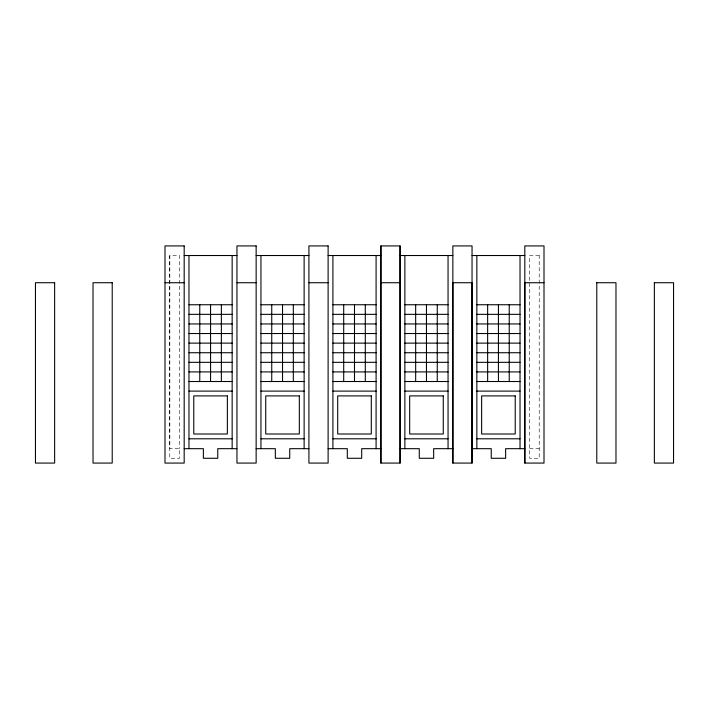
<?xml version="1.0" encoding="UTF-8"?>
<svg xmlns="http://www.w3.org/2000/svg" width="709" height="709" viewBox="0 0 709 709"><rect width="100%" height="100%" fill="white"/><g stroke="black" fill="none" stroke-linecap="round" stroke-linejoin="round"><path stroke-width="0.53" stroke-dasharray="3.54 2.66" d="M169.788 255.524L169.788 448.682L179.386 448.682L179.386 458.28L169.788 458.28L169.788 255.524L179.386 255.524L179.386 448.682M529.614 448.682L539.212 448.682M539.212 255.524L529.614 255.524L529.614 458.28L539.212 458.28L539.212 255.524"/><path stroke-width="1.06" d="M380.884 463.074L380.884 245.926L400.08 245.926L400.08 463.074L380.884 463.074L380.884 245.926M452.856 463.074L452.856 282.731L472.043 282.731L472.043 463.074L452.856 463.074L452.856 245.926L472.043 245.926L472.043 463.074M524.82 463.074L524.82 245.926L544.007 245.926L544.007 463.074L524.82 463.074L524.82 282.731L544.007 282.731M184.18 255.524L236.957 255.524M256.144 255.524L308.92 255.524M328.116 255.524L380.884 255.524M400.08 255.524L452.856 255.524M472.043 255.524L524.82 255.524M164.993 282.731L184.18 282.731M236.957 282.731L256.144 282.731M308.92 282.731L328.116 282.731M380.884 282.731L400.08 282.731M188.975 304.746L232.153 304.746M260.947 304.746L304.126 304.746M332.911 304.746L376.089 304.746M404.874 304.746L448.053 304.746M476.847 304.746L520.025 304.746M188.975 314.344L232.153 314.344M260.947 314.344L304.126 314.344M332.911 314.344L376.089 314.344M404.874 314.344L448.053 314.344M476.847 314.344L520.025 314.344M188.975 323.942L232.153 323.942M260.947 323.942L304.126 323.942M332.911 323.942L376.089 323.942M404.874 323.942L448.053 323.942M476.847 323.942L520.025 323.942M188.975 333.531L232.153 333.531M260.947 333.531L304.126 333.531M332.911 333.531L376.089 333.531M404.874 333.531L448.053 333.531M476.847 333.531L520.025 333.531M188.975 343.129L232.153 343.129M260.947 343.129L304.126 343.129M332.911 343.129L376.089 343.129M404.874 343.129L448.053 343.129M476.847 343.129L520.025 343.129M188.975 352.728L232.153 352.728M260.947 352.728L304.126 352.728M332.911 352.728L376.089 352.728M404.874 352.728L448.053 352.728M476.847 352.728L520.025 352.728M188.975 362.326L232.153 362.326M260.947 362.326L304.126 362.326M332.911 362.326L376.089 362.326M404.874 362.326L448.053 362.326M476.847 362.326L520.025 362.326M188.975 371.915L232.153 371.915M260.947 371.915L304.126 371.915M332.911 371.915L376.089 371.915M404.874 371.915L448.053 371.915M476.847 371.915L520.025 371.915M188.975 381.513L232.153 381.513M260.947 381.513L304.126 381.513M332.911 381.513L376.089 381.513M404.874 381.513L448.053 381.513M476.847 381.513L520.025 381.513M188.975 391.111L232.153 391.111M260.947 391.111L304.126 391.111M332.911 391.111L376.089 391.111M404.874 391.111L448.053 391.111M476.847 391.111L520.025 391.111M188.975 438.8L232.153 438.8M260.947 438.8L304.126 438.8M332.911 438.8L376.089 438.8M404.874 438.8L448.053 438.8M476.847 438.8L520.025 438.8M184.18 448.682L203.368 448.682L203.368 458.28L217.76 458.28L217.76 448.682L236.957 448.682M256.144 448.682L275.34 448.682L275.34 458.28L289.733 458.28L289.733 448.682L308.92 448.682M328.116 448.682L347.304 448.682L347.304 458.28L361.696 458.28L361.696 448.682L380.884 448.682M400.08 448.682L419.267 448.682L419.267 458.28L433.66 458.28L433.66 448.682L452.856 448.682M472.043 448.682L491.24 448.682L491.24 458.28L505.632 458.28L505.632 448.682L524.82 448.682M520.025 255.524L520.025 448.682M509.23 304.746L509.23 381.513M498.436 304.746L498.436 381.513M487.641 304.746L487.641 381.513M476.847 255.524L476.847 448.682M448.053 255.524L448.053 448.682M437.258 304.746L437.258 381.513M426.463 304.746L426.463 381.513M415.669 304.746L415.669 381.513M404.874 255.524L404.874 448.682M400.08 245.926L400.08 463.074M376.089 255.524L376.089 448.682M365.295 304.746L365.295 381.513M354.5 304.746L354.5 381.513M343.705 304.746L343.705 381.513M332.911 255.524L332.911 448.682M304.126 255.524L304.126 448.682M293.331 304.746L293.331 381.513M282.536 304.746L282.536 381.513M271.742 304.746L271.742 381.513M260.947 255.524L260.947 448.682M232.153 255.524L232.153 448.682M221.359 304.746L221.359 381.513M210.564 304.746L210.564 381.513M199.77 304.746L199.77 381.513M188.975 255.524L188.975 448.682M596.783 282.731L596.783 463.074L615.979 463.074L615.979 282.731L596.783 282.731M654.363 282.731L654.363 463.074L673.55 463.074L673.55 282.731L654.363 282.731M184.18 245.926L164.993 245.926L164.993 463.074L184.18 463.074L184.18 245.926M256.144 245.926L236.957 245.926L236.957 463.074L256.144 463.074L256.144 245.926M328.116 245.926L308.92 245.926L308.92 463.074L328.116 463.074L328.116 245.926M54.637 282.731L35.45 282.731L35.45 463.074L54.637 463.074L54.637 282.731M112.217 282.731L93.021 282.731L93.021 463.074L112.217 463.074L112.217 282.731M227.359 395.906L193.779 395.906L193.779 434.005L227.359 434.005L227.359 395.906M299.322 395.906L265.742 395.906L265.742 434.005L299.322 434.005L299.322 395.906M371.294 395.906L337.706 395.906L337.706 434.005L371.294 434.005L371.294 395.906M443.258 395.906L409.678 395.906L409.678 434.005L443.258 434.005L443.258 395.906M515.221 395.906L481.641 395.906L481.641 434.005L515.221 434.005L515.221 395.906"/></g></svg>
